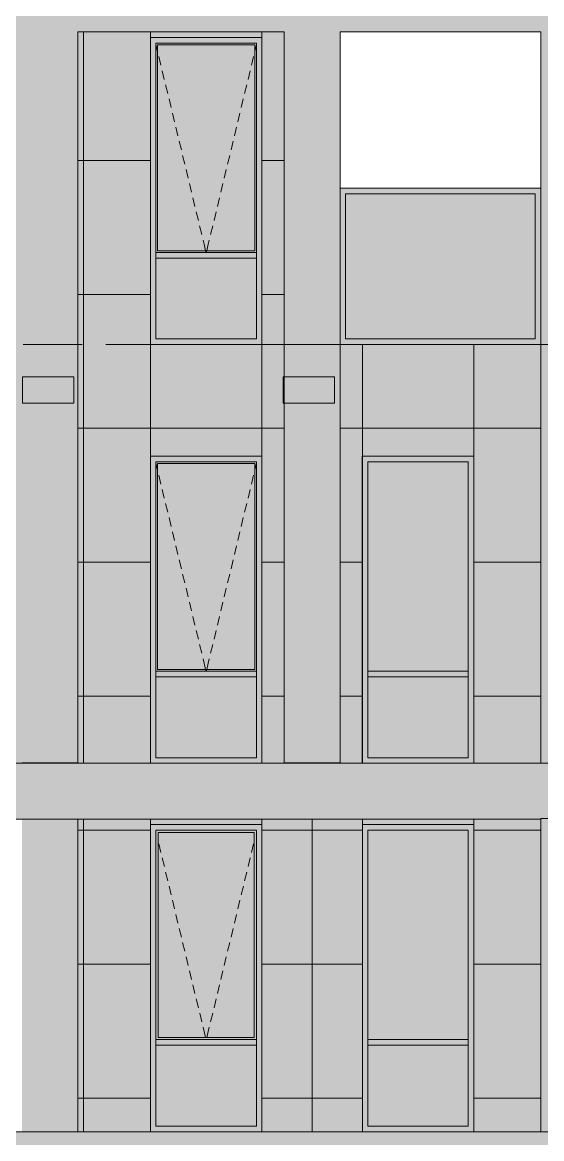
# Model space of a CAD drawing. Header units: millimetres. Extents: x 1499747 to 4230374, y -28481 to 441852.
# Drawn here: x 4063793 to 4068450, y 397066 to 407064 of the extents above; entities that cross this region are included whole.
import ezdxf

# ---------------------------------------------------------------- set-up
doc = ezdxf.new("R2010")
doc.units = ezdxf.units.MM
doc.header["$MEASUREMENT"] = 0
doc.layers.add('Чертеж и Рисунок', color=7, linetype='Continuous')

msp = doc.modelspace()

# ---------------------------------------------------------------- hatches: boundary and pattern name
at = {"layer": 'Чертеж и Рисунок', "linetype": 'Continuous', "lineweight": 0, "true_color": 0xbc9a89}
for points in [[(4054941.97443, 406978.46218), (4068441.89505, 406978.46218), (4068441.89505, 407478.46295), (4054941.97443, 407478.46295)], [(4068441.89505, 407478.46295), (4068441.89505, 399933.01142), (4068941.89582, 399933.01142), (4068941.89582, 407478.46295)], [(4063791.98795, 406978.46218), (4063791.98795, 400433.01218), (4064291.98871, 400433.01218), (4064291.98871, 406978.46218)], [(4066141.89154, 406978.46218), (4066141.89154, 400433.01218), (4066641.8923, 400433.01218), (4066641.8923, 406978.46218)], [(4054441.97367, 399933.01142), (4054441.97367, 399928.41141), (4068441.89505, 399928.41141), (4068441.89505, 400428.41218), (4054941.97443, 400428.41218), (4054941.97443, 399933.01142)]]:
    msp.add_hatch(color=33, dxfattribs=at).paths.add_polyline_path(points)
at = {"layer": 'Чертеж и Рисунок', "linetype": 'Continuous', "lineweight": 0, "true_color": 0x868d8e}
h = msp.add_hatch(color=252, dxfattribs=at)
h.paths.add_polyline_path([(4054941.97443, 400428.41218), (4055541.97544, 400428.41218), (4055541.97544, 403178.45628), (4056541.9768, 403178.45628), (4056541.9768, 400428.41218), (4057441.97832, 400428.41218), (4057441.97832, 403178.45628), (4058441.97987, 403178.45628), (4058441.97987, 400428.41218), (4060241.98251, 400428.41218), (4060241.98251, 403178.45628), (4061241.98406, 403178.45628), (4061241.98406, 400428.41218), (4062141.98538, 400428.41218), (4062141.98538, 403178.45628), (4063141.98693, 403178.45628), (4063141.98693, 400428.41218), (4064941.88979, 400428.41218), (4064941.88979, 403178.45628), (4065941.89115, 403178.45628), (4065941.89115, 400428.41218), (4066841.79269, 400428.41218), (4066841.79269, 403178.45628), (4067841.79404, 403178.45628), (4067841.79404, 400428.41218), (4068441.79505, 400428.41218), (4068441.79505, 404178.45784), (4066641.8924, 404178.45784), (4066641.8924, 400433.01217), (4066141.89162, 400433.01217), (4066141.89162, 404178.45784), (4066141.89162, 406978.46223), (4064291.98864, 406978.46223), (4064291.98864, 400433.01217), (4063791.98786, 400433.01217), (4063791.98786, 406978.46223), (4061941.98511, 406978.46223), (4061941.98511, 400433.01217), (4061441.98433, 400433.01217), (4061441.98433, 406978.46223), (4059591.98158, 406978.46223), (4059591.98158, 400433.01217), (4059091.9808, 400433.01217), (4059091.9808, 406978.46223), (4057241.97784, 406978.46223), (4057241.97784, 400433.01217), (4056741.97727, 400433.01217), (4056741.97727, 406978.46223), (4054941.97443, 406978.46223)])
h.paths.add_polyline_path([(4055541.97544, 404178.45784), (4055541.97544, 406928.46211), (4056541.9768, 406928.46211), (4056541.9768, 404178.45784)], flags=0)
h.paths.add_polyline_path([(4057441.97832, 404178.45784), (4057441.97832, 406928.46211), (4058441.97987, 406928.46211), (4058441.97987, 404178.45784)], flags=0)
h.paths.add_polyline_path([(4061241.98406, 404178.45784), (4060241.98251, 404178.45784), (4060241.98251, 406928.46211), (4061241.98406, 406928.46211)], flags=0)
h.paths.add_polyline_path([(4063141.98693, 404178.45784), (4062141.98538, 404178.45784), (4062141.98538, 406928.46211), (4063141.98693, 406928.46211)], flags=0)
h.paths.add_polyline_path([(4064941.88979, 404178.45784), (4064941.88979, 406928.46211), (4065941.89115, 406928.46211), (4065941.89115, 404178.45784)], flags=0)
at = {"layer": 'Чертеж и Рисунок', "linetype": 'Continuous', "lineweight": 0, "true_color": 0x2e2e2e}
for points in [[(4065441.89047, 406928.46211), (4064941.88971, 406928.46211), (4064991.88978, 406878.46203), (4065441.89047, 406878.46203)], [(4064941.88971, 406578.46157), (4064991.88978, 406578.46157), (4064991.88978, 406878.46203), (4064941.88971, 406928.46211)], [(4065441.89047, 406878.46203), (4065891.89116, 406878.46203), (4065941.89123, 406928.45211), (4065941.89123, 406928.46211), (4065441.89047, 406928.46211)], [(4065891.89116, 406578.46157), (4065941.89123, 406578.46157), (4065941.89123, 406928.45211), (4065891.89116, 406878.46203)], [(4064941.88971, 405178.45943), (4064991.88978, 405178.45943), (4064991.88978, 406578.46157), (4064941.88971, 406578.46157)], [(4065891.89116, 405178.45943), (4065941.89123, 405178.45943), (4065941.89123, 406578.46157), (4065891.89116, 406578.46157)], [(4066641.8923, 405578.46004), (4066641.8923, 404178.45791), (4066691.89238, 404228.45798), (4066691.89238, 405528.45997)], [(4068441.89505, 405578.46004), (4066641.8923, 405578.46004), (4066691.89238, 405528.45997), (4068391.89498, 405528.45997)], [(4068441.89505, 405578.46004), (4068391.89498, 405528.45997), (4068391.89498, 404228.45798), (4068441.89505, 404178.45791)], [(4064941.88971, 404978.45913), (4064991.88978, 404978.45913), (4064991.88978, 405178.45943), (4064941.88971, 405178.45943)], [(4065891.89116, 404978.45913), (4065941.89123, 404978.45913), (4065941.89123, 405178.45943), (4065891.89116, 405178.45943)], [(4064941.88971, 404978.45913), (4064941.88971, 404178.45791), (4064991.88978, 404228.45798), (4064991.88978, 404978.45913)], [(4064991.88978, 405003.45917), (4064991.88978, 404953.45909), (4065441.89047, 404953.45909), (4065441.89047, 405003.45917)], [(4065441.89047, 405003.45917), (4065441.89047, 404953.45909), (4065891.89116, 404953.45909), (4065891.89116, 405003.45917)], [(4065891.89116, 404228.45798), (4065941.89123, 404178.47791), (4065941.89123, 404978.45913), (4065891.89116, 404978.45913)], [(4064991.88978, 404228.45798), (4064941.88971, 404178.45791), (4065441.89047, 404178.45791), (4065441.89047, 404228.45798)], [(4065891.89116, 404228.45798), (4065441.89047, 404228.45798), (4065441.89047, 404178.45791), (4065941.89123, 404178.45791), (4065941.89123, 404178.47791)], [(4066641.8923, 404178.45791), (4068441.89505, 404178.45791), (4068391.89498, 404228.45798), (4066691.89238, 404228.45798)], [(4064941.88971, 403178.45638), (4064991.88978, 403128.4563), (4065441.89047, 403128.4563), (4065441.89047, 403178.45638)], [(4064941.88971, 402828.45584), (4064991.88978, 402828.45584), (4064991.88978, 403128.4563), (4064941.88971, 403178.45638)], [(4065441.89047, 403128.4563), (4065891.89116, 403128.4563), (4065941.89123, 403178.44638), (4065941.89123, 403178.45638), (4065441.89047, 403178.45638)], [(4065891.89116, 402828.45584), (4065941.89123, 402828.45584), (4065941.89123, 403178.44638), (4065891.89116, 403128.4563)], [(4067341.89337, 403178.45638), (4066841.89261, 403178.45638), (4066891.89269, 403128.4563), (4067341.89337, 403128.4563)], [(4066841.89261, 402828.45584), (4066891.89269, 402828.45584), (4066891.89269, 403128.4563), (4066841.89261, 403178.45638)], [(4067341.89337, 403128.4563), (4067791.89406, 403128.4563), (4067841.79414, 403178.44638), (4067841.79414, 403178.45638), (4067341.89337, 403178.45638)], [(4067841.79414, 403178.44638), (4067791.89406, 403128.4563), (4067791.89406, 402828.45584), (4067841.79414, 402828.45584)], [(4064941.88971, 401428.4137), (4064991.88978, 401428.4137), (4064991.88978, 402828.45584), (4064941.88971, 402828.45584)], [(4065891.89116, 401428.4137), (4065941.89123, 401428.4137), (4065941.89123, 402828.45584), (4065891.89116, 402828.45584)], [(4066841.89261, 401428.4137), (4066891.89269, 401428.4137), (4066891.89269, 402828.45584), (4066841.89261, 402828.45584)], [(4067841.79414, 402828.45584), (4067791.89406, 402828.45584), (4067791.89406, 401428.4137), (4067841.79414, 401428.4137)], [(4064941.88971, 401228.4134), (4064991.88978, 401228.4134), (4064991.88978, 401428.4137), (4064941.88971, 401428.4137)], [(4065891.89116, 401228.4134), (4065941.89123, 401228.4134), (4065941.89123, 401428.4137), (4065891.89116, 401428.4137)], [(4066841.89261, 401228.4134), (4066891.89269, 401228.4134), (4066891.89269, 401428.4137), (4066841.89261, 401428.4137)], [(4067841.79414, 401428.4137), (4067791.89406, 401428.4137), (4067791.89406, 401228.4134), (4067841.79414, 401228.4134)], [(4064991.88978, 401203.41336), (4065441.89047, 401203.41336), (4065441.89047, 401253.41344), (4064991.88978, 401253.41344)], [(4065441.89047, 401253.41344), (4065441.89047, 401203.41336), (4065891.89116, 401203.41336), (4065891.89116, 401253.41344)], [(4066891.89269, 401203.41336), (4067341.89337, 401203.41336), (4067341.89337, 401253.41344), (4066891.89269, 401253.41344)], [(4067341.89337, 401253.41344), (4067341.89337, 401203.41336), (4067791.89406, 401203.41336), (4067791.89406, 401253.41344)], [(4064941.88971, 401228.4134), (4064941.88971, 400428.41218), (4064991.88978, 400478.41225), (4064991.88978, 401228.4134)], [(4065891.89116, 400478.41225), (4065941.89123, 400428.51218), (4065941.89123, 401228.4134), (4065891.89116, 401228.4134)], [(4066841.89261, 401228.4134), (4066841.89261, 400428.41218), (4066891.89269, 400478.41225), (4066891.89269, 401228.4134)], [(4067791.89406, 401228.4134), (4067791.89406, 400478.41225), (4067841.79414, 400428.51218), (4067841.79414, 401228.4134)], [(4064941.88971, 400428.41218), (4065441.89047, 400428.41218), (4065441.89047, 400478.41225), (4064991.88978, 400478.41225)], [(4065891.89116, 400478.41225), (4065441.89047, 400478.41225), (4065441.89047, 400428.41218), (4065941.89123, 400428.41218), (4065941.89123, 400428.51218)], [(4067341.89337, 400428.41218), (4067341.89337, 400478.41225), (4066891.89269, 400478.41225), (4066841.89261, 400428.41218)], [(4067791.89406, 400478.41225), (4067341.89337, 400478.41225), (4067341.89337, 400428.41218), (4067841.79414, 400428.41218), (4067841.79414, 400428.51218)], [(4064941.98971, 399528.4108), (4064991.98978, 399528.4108), (4064991.98978, 399828.41126), (4064941.98971, 399878.41134)], [(4065441.99047, 399878.41134), (4064941.98971, 399878.41134), (4064991.98978, 399828.41126), (4065441.99047, 399828.41126)], [(4065441.99047, 399878.41134), (4065441.99047, 399828.41126), (4065891.99116, 399828.41126), (4065941.99124, 399878.41134)], [(4065941.99124, 399528.4108), (4065941.99124, 399878.41134), (4065891.99116, 399828.41126), (4065891.99116, 399528.4108)], [(4067341.89337, 399878.41134), (4066841.89261, 399878.41134), (4066891.89269, 399828.41126), (4067341.89337, 399828.41126)], [(4066841.89261, 399528.4108), (4066891.89269, 399528.4108), (4066891.89269, 399828.41126), (4066841.89261, 399878.41134)], [(4067341.89337, 399878.41134), (4067341.89337, 399828.41126), (4067791.89406, 399828.41126), (4067841.89414, 399878.41134)], [(4067841.89414, 399528.4108), (4067841.89414, 399878.41134), (4067791.89406, 399828.41126), (4067791.89406, 399528.4108)], [(4064941.98971, 398128.40866), (4064991.98978, 398128.40866), (4064991.98978, 399528.4108), (4064941.98971, 399528.4108)], [(4065941.99124, 398128.40866), (4065941.99124, 399528.4108), (4065891.99116, 399528.4108), (4065891.99116, 398128.40866)], [(4066841.89261, 398128.40866), (4066891.89269, 398128.40866), (4066891.89269, 399528.4108), (4066841.89261, 399528.4108)], [(4067841.89414, 398128.40866), (4067841.89414, 399528.4108), (4067791.89406, 399528.4108), (4067791.89406, 398128.40866)], [(4064941.98971, 397928.40836), (4064991.98978, 397928.40836), (4064991.98978, 398128.40866), (4064941.98971, 398128.40866)], [(4065941.99124, 397928.40836), (4065941.99124, 398128.40866), (4065891.99116, 398128.40866), (4065891.99116, 397928.40836)], [(4066841.89261, 397928.40836), (4066891.89269, 397928.40836), (4066891.89269, 398128.40866), (4066841.89261, 398128.40866)], [(4067841.89414, 397928.40836), (4067841.89414, 398128.40866), (4067791.89406, 398128.40866), (4067791.89406, 397928.40836)], [(4064991.98978, 397953.40839), (4064991.98978, 397903.40832), (4065441.99047, 397903.40832), (4065441.99047, 397953.40839)], [(4065441.99047, 397953.40839), (4065441.99047, 397903.40832), (4065891.99116, 397903.40832), (4065891.99116, 397953.40839)], [(4066891.89269, 397903.40832), (4067341.89337, 397903.40832), (4067341.89337, 397953.40839), (4066891.89269, 397953.40839)], [(4067341.89337, 397953.40839), (4067341.89337, 397903.40832), (4067791.89406, 397903.40832), (4067791.89406, 397953.40839)], [(4064941.98971, 397928.40836), (4064941.98971, 397128.40713), (4064991.98978, 397178.40721), (4064991.98978, 397928.40836)], [(4065941.99124, 397928.40836), (4065891.99116, 397928.40836), (4065891.99116, 397178.40721), (4065941.99124, 397128.40713)], [(4066841.89261, 397928.40836), (4066841.89261, 397128.40713), (4066891.89269, 397178.40721), (4066891.89269, 397928.40836)], [(4067841.89414, 397928.40836), (4067791.89406, 397928.40836), (4067791.89406, 397178.40721), (4067841.89414, 397128.40713)], [(4064941.98971, 397128.40713), (4065441.99047, 397128.40713), (4065441.99047, 397178.40721), (4064991.98978, 397178.40721)], [(4065441.99047, 397128.40713), (4065941.99124, 397128.40713), (4065891.99116, 397178.40721), (4065441.99047, 397178.40721)], [(4067341.89337, 397128.40713), (4067341.89337, 397178.40721), (4066891.89269, 397178.40721), (4066841.89261, 397128.40713)], [(4067341.89337, 397128.40713), (4067841.89414, 397128.40713), (4067791.89406, 397178.40721), (4067341.89337, 397178.40721)]]:
    msp.add_hatch(color=250, dxfattribs=at).paths.add_polyline_path(points)
at = {"layer": 'Чертеж и Рисунок', "linetype": 'Continuous', "lineweight": 0, "true_color": 0xf7fdff}
for points in [[(4064991.88978, 406878.46203), (4064991.88978, 405178.45943), (4064991.88978, 405003.45917), (4065006.88981, 405018.45919), (4065006.88981, 406863.46201)], [(4064991.88978, 406878.46203), (4065006.88981, 406863.46201), (4065876.89114, 406863.46201), (4065891.89116, 406878.46203)], [(4065876.89114, 406863.46201), (4065876.89114, 405018.45919), (4065891.89116, 405003.45917), (4065891.89116, 405178.45943), (4065891.89116, 406578.46157), (4065891.89116, 406878.46203)], [(4065006.88981, 405018.45919), (4064991.88978, 405003.45917), (4065891.89116, 405003.45917), (4065876.89114, 405018.45919)], [(4064991.88978, 403128.4563), (4064991.88978, 401428.4137), (4064991.88978, 401253.41344), (4065006.88981, 401268.41346), (4065006.88981, 403113.45628)], [(4065891.89116, 403128.4563), (4064991.88978, 403128.4563), (4065006.88981, 403113.45628), (4065876.89114, 403113.45628)], [(4065891.89116, 403128.4563), (4065876.89114, 403113.45628), (4065876.89114, 401268.41346), (4065891.89116, 401253.41344), (4065891.89116, 401428.4137)], [(4065006.88981, 401268.41346), (4064991.88978, 401253.41344), (4065891.89116, 401253.41344), (4065876.89114, 401268.41346)], [(4064991.98978, 399828.41126), (4064991.98978, 397953.40839), (4065011.98981, 397973.40843), (4065011.98981, 399808.41123)], [(4065891.99116, 399828.41126), (4064991.98978, 399828.41126), (4065011.98981, 399808.41123), (4065871.99113, 399808.41123)], [(4065891.99116, 397953.40839), (4065891.99116, 399828.41126), (4065871.99113, 399808.41123), (4065871.99113, 397973.40843)], [(4064991.98978, 397953.40839), (4065891.99116, 397953.40839), (4065871.99113, 397973.40843), (4065011.98981, 397973.40843)]]:
    msp.add_hatch(color=7, dxfattribs=at).paths.add_polyline_path(points)
at = {"layer": 'Чертеж и Рисунок', "linetype": 'Continuous', "lineweight": 0, "true_color": 0x84adf9}
for points in [[(4065006.88981, 406863.46201), (4065006.88981, 405018.45919), (4065876.89114, 405018.45919), (4065876.89114, 406863.46201)], [(4066691.89238, 405528.45997), (4066691.89238, 404228.45798), (4068391.89498, 404228.45798), (4068391.89498, 405528.45997)], [(4064991.88978, 404228.45798), (4065891.89116, 404228.45798), (4065891.89116, 404953.45909), (4064991.88978, 404953.45909)], [(4066891.89269, 401253.41344), (4067791.89406, 401253.41344), (4067791.89406, 402828.45584), (4067791.89406, 403128.4563), (4066891.89269, 403128.4563)], [(4065006.88981, 401268.41346), (4065876.89114, 401268.41346), (4065876.89114, 403113.45628), (4065006.88981, 403113.45628)], [(4064991.88978, 400478.41225), (4065891.89116, 400478.41225), (4065891.89116, 401203.41336), (4064991.88978, 401203.41336)], [(4066891.89269, 401203.41336), (4066891.89269, 400478.41225), (4067791.89406, 400478.41225), (4067791.89406, 401203.41336)], [(4065011.98981, 399808.41123), (4065011.98981, 397973.40843), (4065871.99113, 397973.40843), (4065871.99113, 399808.41123)], [(4066891.89269, 397953.40839), (4067791.89406, 397953.40839), (4067791.89406, 398128.40866), (4067791.89406, 399828.41126), (4066891.89269, 399828.41126)], [(4064991.98978, 397903.40832), (4064991.98978, 397178.40721), (4065891.99116, 397178.40721), (4065891.99116, 397903.40832)], [(4066891.89269, 397903.40832), (4066891.89269, 397178.40721), (4067791.89406, 397178.40721), (4067791.89406, 397903.40832)]]:
    msp.add_hatch(color=161, dxfattribs=at).paths.add_polyline_path(points)
at = {"layer": 'Чертеж и Рисунок', "linetype": 'Continuous', "lineweight": 0, "true_color": 0x7f7f7f}
msp.add_hatch(color=8, dxfattribs=at).paths.add_polyline_path([(4068441.79505, 404178.45791), (4068441.79505, 404018.45766), (4068441.89505, 404018.45766), (4068441.89505, 404178.45791)])
at = {"layer": 'Чертеж и Рисунок', "linetype": 'Continuous', "lineweight": 0, "true_color": 0x606060}
for points in [[(4068441.89505, 404018.45766), (4068441.79505, 404018.45766), (4068441.79505, 400428.41218), (4068441.89505, 400428.41218)], [(4066841.79261, 401278.41347), (4066841.79261, 400428.41218), (4066841.89261, 400428.41218), (4066841.89261, 401278.41347)]]:
    msp.add_hatch(color=251, dxfattribs=at).paths.add_polyline_path(points)
at = {"layer": 'Чертеж и Рисунок', "linetype": 'Continuous', "lineweight": 0, "true_color": 0xffffff}
for points in [[(4063794.88795, 403653.5071), (4064256.68866, 403653.5071), (4064256.68866, 403889.22746), (4063794.88795, 403889.22746)], [(4066131.09152, 403653.5071), (4066592.99223, 403653.5071), (4066592.99223, 403889.22746), (4066131.09152, 403889.22746)], [(4068441.89505, 399933.01142), (4068441.89505, 373528.37108), (4068941.89582, 373528.37108), (4068941.89582, 399933.01142)], [(4063791.98795, 397128.40713), (4064291.98871, 397128.40713), (4064291.98871, 399928.41141), (4063791.98795, 399928.41141)], [(4064291.98871, 399928.41141), (4064291.98871, 397128.40713), (4064941.98971, 397128.40713), (4064941.98971, 399878.41134), (4065941.99124, 399878.41134), (4065941.99124, 397128.40713), (4066841.89261, 397128.40713), (4066841.89261, 399878.41134), (4067841.89414, 399878.41134), (4067841.89414, 397128.40713), (4068441.89505, 397128.40713), (4068441.89505, 399928.41141)], [(4054441.97367, 397128.40713), (4054441.97367, 396628.40637), (4068441.89505, 396628.40637), (4068441.89505, 397128.40713)]]:
    msp.add_hatch(color=7, dxfattribs=at).paths.add_polyline_path(points)

# ---------------------------------------------------------------- linework, layer by layer
at = {"layer": 'Чертеж и Рисунок', "color": 7, "linetype": 'Continuous', "lineweight": 5}
for points in [[(4064291.98871, 406978.46218), (4066141.89154, 406978.46218)], [(4064291.98871, 400433.01218), (4064291.98871, 406978.46218)], [(4064941.88971, 406578.46157), (4064941.88971, 406928.46211)], [(4064941.88971, 406928.46211), (4065941.89123, 406928.46211)], [(4064941.88971, 404178.45791), (4064941.88971, 406928.46211)], [(4065941.89123, 406928.46211), (4065941.89123, 404178.45791)], [(4066141.89154, 400433.01218), (4066141.89154, 406978.46218)], [(4066141.89154, 404178.45791), (4066141.89154, 406978.46218)], [(4066641.8923, 406978.46218), (4068441.89505, 406978.46218)], [(4066641.8923, 400433.01218), (4066641.8923, 406978.46218)], [(4068441.89505, 400428.41218), (4068441.89505, 406978.46218)], [(4064991.88978, 406878.46203), (4065441.89047, 406878.46203)], [(4064991.88978, 406578.46157), (4064991.88978, 406878.46203)], [(4065876.89114, 406863.46201), (4065006.88981, 406863.46201)], [(4065006.88981, 406863.46201), (4065006.88981, 405018.45919)], [(4065441.89047, 406878.46203), (4065891.89116, 406878.46203)], [(4065876.89114, 405018.45919), (4065876.89114, 406863.46201)], [(4065891.89116, 406578.46157), (4065891.89116, 406878.46203)], [(4064941.88971, 405178.45943), (4064941.88971, 406578.46157)], [(4064991.88978, 405178.45943), (4064991.88978, 406578.46157)], [(4065891.89116, 405178.45943), (4065891.89116, 406578.46157)], [(4068441.89505, 405578.46004), (4066641.8923, 405578.46004)], [(4066691.89238, 404228.45798), (4066691.89238, 405528.45997)], [(4068391.89498, 405528.45997), (4066691.89238, 405528.45997)], [(4068391.89498, 404228.45798), (4068391.89498, 405528.45997)], [(4064941.88971, 404978.45913), (4064941.88971, 405178.45943)], [(4064991.88978, 405003.45917), (4064991.88978, 405178.45943)], [(4065891.89116, 405003.45917), (4065891.89116, 405178.45943)], [(4064941.88971, 404178.45791), (4064941.88971, 404978.45913)], [(4065441.89047, 405003.45917), (4064991.88978, 405003.45917)], [(4064991.88978, 404978.45913), (4064991.88978, 405003.45917)], [(4064991.88978, 404953.45909), (4064991.88978, 404978.45913)], [(4065441.89047, 404953.45909), (4064991.88978, 404953.45909)], [(4064991.88978, 404228.45798), (4064991.88978, 404953.45909)], [(4065006.88981, 405018.45919), (4065876.89114, 405018.45919)], [(4065891.89116, 405003.45917), (4065441.89047, 405003.45917)], [(4065891.89116, 404953.45909), (4065441.89047, 404953.45909)], [(4065891.89116, 404978.45913), (4065891.89116, 405003.45917)], [(4065891.89116, 404953.45909), (4065891.89116, 404978.45913)], [(4065891.89116, 404228.45798), (4065891.89116, 404953.45909)], [(4065441.89047, 404228.45798), (4064991.88978, 404228.45798)], [(4065891.89116, 404228.45798), (4065441.89047, 404228.45798)], [(4068391.89498, 404228.45798), (4066691.89238, 404228.45798)], [(4077731.30925, 404178.45791), (4064666.98929, 404178.45791)], [(4076263.807, 404178.45791), (4064666.98929, 404178.45791)], [(4065941.89123, 404178.45791), (4064941.88971, 404178.45791)], [(4068441.79505, 404178.45791), (4066641.8923, 404178.45791)], [(4068441.79505, 400428.41218), (4068441.79505, 404178.45791)], [(4063794.88795, 403653.5071), (4063794.88795, 403889.22746)], [(4063794.88795, 403889.22746), (4064256.68866, 403889.22746)], [(4064256.68866, 403889.22746), (4064256.68866, 403653.5071)], [(4066131.09152, 403653.5071), (4066131.09152, 403889.22746)], [(4066131.09152, 403889.22746), (4066592.99223, 403889.22746)], [(4066592.99223, 403889.22746), (4066592.99223, 403653.5071)], [(4064256.68866, 403653.5071), (4063794.88795, 403653.5071)], [(4066592.99223, 403653.5071), (4066131.09152, 403653.5071)], [(4064941.88971, 402828.45584), (4064941.88971, 403178.45638)], [(4064941.88971, 403178.45638), (4065941.89123, 403178.45638)], [(4064941.88971, 400428.41218), (4064941.88971, 403178.45638)], [(4064991.88978, 403128.4563), (4065441.89047, 403128.4563)], [(4064991.88978, 402828.45584), (4064991.88978, 403128.4563)], [(4065441.89047, 403128.4563), (4065891.89116, 403128.4563)], [(4065891.89116, 402828.45584), (4065891.89116, 403128.4563)], [(4065941.89123, 403178.45638), (4065941.89123, 400428.41218)], [(4066841.79261, 403178.45638), (4067841.79414, 403178.45638)], [(4066841.79261, 400428.41218), (4066841.79261, 403178.45638)], [(4066841.89261, 402828.45584), (4066841.89261, 403178.45638)], [(4066891.89269, 403128.4563), (4067341.89337, 403128.4563)], [(4066891.89269, 402828.45584), (4066891.89269, 403128.4563)], [(4067341.89337, 403128.4563), (4067791.89406, 403128.4563)], [(4067791.89406, 402828.45584), (4067791.89406, 403128.4563)], [(4067841.79414, 403178.45638), (4067841.79414, 400428.41218)], [(4065876.89114, 403113.45628), (4065006.88981, 403113.45628)], [(4065006.88981, 403113.45628), (4065006.88981, 401268.41346)], [(4065876.89114, 401268.41346), (4065876.89114, 403113.45628)], [(4064941.88971, 401428.4137), (4064941.88971, 402828.45584)], [(4064991.88978, 401428.4137), (4064991.88978, 402828.45584)], [(4065891.89116, 401428.4137), (4065891.89116, 402828.45584)], [(4066841.89261, 401428.4137), (4066841.89261, 402828.45584)], [(4066891.89269, 401428.4137), (4066891.89269, 402828.45584)], [(4067791.89406, 401428.4137), (4067791.89406, 402828.45584)], [(4064941.88971, 401228.4134), (4064941.88971, 401428.4137)], [(4064991.88978, 401253.41344), (4064991.88978, 401428.4137)], [(4065891.89116, 401253.41344), (4065891.89116, 401428.4137)], [(4066841.89261, 401228.4134), (4066841.89261, 401428.4137)], [(4066891.89269, 401253.41344), (4066891.89269, 401428.4137)], [(4067791.89406, 401253.41344), (4067791.89406, 401428.4137)], [(4065441.89047, 401253.41344), (4064991.88978, 401253.41344)], [(4064991.88978, 401228.4134), (4064991.88978, 401253.41344)], [(4065006.88981, 401268.41346), (4065876.89114, 401268.41346)], [(4065891.89116, 401253.41344), (4065441.89047, 401253.41344)], [(4065891.89116, 401228.4134), (4065891.89116, 401253.41344)], [(4067341.89337, 401253.41344), (4066891.89269, 401253.41344)], [(4066891.89269, 401228.4134), (4066891.89269, 401253.41344)], [(4067791.89406, 401253.41344), (4067341.89337, 401253.41344)], [(4067791.89406, 401228.4134), (4067791.89406, 401253.41344)], [(4064941.88971, 400428.41218), (4064941.88971, 401228.4134)], [(4064991.88978, 401203.41336), (4064991.88978, 401228.4134)], [(4065441.89047, 401203.41336), (4064991.88978, 401203.41336)], [(4064991.88978, 400478.41225), (4064991.88978, 401203.41336)], [(4065891.89116, 401203.41336), (4065441.89047, 401203.41336)], [(4065891.89116, 401203.41336), (4065891.89116, 401228.4134)], [(4065891.89116, 400478.41225), (4065891.89116, 401203.41336)], [(4066841.89261, 400428.41218), (4066841.89261, 401228.4134)], [(4066891.89269, 401203.41336), (4066891.89269, 401228.4134)], [(4067341.89337, 401203.41336), (4066891.89269, 401203.41336)], [(4066891.89269, 400478.41225), (4066891.89269, 401203.41336)], [(4067791.89406, 401203.41336), (4067341.89337, 401203.41336)], [(4067791.89406, 401203.41336), (4067791.89406, 401228.4134)], [(4067791.89406, 400478.41225), (4067791.89406, 401203.41336)], [(4063791.98795, 400433.01218), (4064291.98871, 400433.01218)], [(4065441.89047, 400478.41225), (4064991.88978, 400478.41225)], [(4065891.89116, 400478.41225), (4065441.89047, 400478.41225)], [(4066141.89154, 400433.01218), (4066641.8923, 400433.01218)], [(4067341.89337, 400478.41225), (4066891.89269, 400478.41225)], [(4067791.89406, 400478.41225), (4067341.89337, 400478.41225)], [(4054941.97443, 400428.41218), (4068441.89505, 400428.41218)], [(4068441.89505, 399928.41141), (4068441.89505, 399933.01142)], [(4068441.89505, 399933.01142), (4068941.89582, 399933.01142)], [(4068441.89505, 399928.41141), (4068441.89505, 399933.01142)], [(4054441.97367, 399928.41141), (4068441.89505, 399928.41141)], [(4064291.98871, 397128.40713), (4064291.98871, 399928.41141)], [(4064941.98971, 397128.40713), (4064941.98971, 399878.41134)], [(4064941.98971, 399878.41134), (4065941.99124, 399878.41134)], [(4066841.89261, 399878.41134), (4067841.89414, 399878.41134)], [(4067841.89414, 399878.41134), (4067841.89414, 397128.40713)], [(4068441.89505, 397128.40713), (4068441.89505, 399928.41141)], [(4064991.98978, 399528.4108), (4064991.98978, 399828.41126)], [(4064991.98978, 399828.41126), (4065441.99047, 399828.41126)], [(4065011.98981, 399808.41123), (4065011.98981, 397973.40843)], [(4065871.99113, 399808.41123), (4065011.98981, 399808.41123)], [(4065441.99047, 399828.41126), (4065891.99116, 399828.41126)], [(4065871.99113, 397973.40843), (4065871.99113, 399808.41123)], [(4065891.99116, 399528.4108), (4065891.99116, 399828.41126)], [(4066891.89269, 399828.41126), (4067341.89337, 399828.41126)], [(4066891.89269, 399528.4108), (4066891.89269, 399828.41126)], [(4067341.89337, 399828.41126), (4067791.89406, 399828.41126)], [(4067791.89406, 399528.4108), (4067791.89406, 399828.41126)], [(4064991.98978, 398128.40866), (4064991.98978, 399528.4108)], [(4065891.99116, 398128.40866), (4065891.99116, 399528.4108)], [(4066891.89269, 398128.40866), (4066891.89269, 399528.4108)], [(4067791.89406, 398128.40866), (4067791.89406, 399528.4108)], [(4064991.98978, 397953.40839), (4064991.98978, 398128.40866)], [(4065891.99116, 397953.40839), (4065891.99116, 398128.40866)], [(4066891.89269, 397953.40839), (4066891.89269, 398128.40866)], [(4067791.89406, 397953.40839), (4067791.89406, 398128.40866)], [(4064991.98978, 397928.40836), (4064991.98978, 397953.40839)], [(4065441.99047, 397953.40839), (4064991.98978, 397953.40839)], [(4065011.98981, 397973.40843), (4065871.99113, 397973.40843)], [(4065891.99116, 397953.40839), (4065441.99047, 397953.40839)], [(4065891.99116, 397928.40836), (4065891.99116, 397953.40839)], [(4067341.89337, 397953.40839), (4066891.89269, 397953.40839)], [(4066891.89269, 397928.40836), (4066891.89269, 397953.40839)], [(4067791.89406, 397953.40839), (4067341.89337, 397953.40839)], [(4067791.89406, 397928.40836), (4067791.89406, 397953.40839)], [(4064991.98978, 397903.40832), (4064991.98978, 397928.40836)], [(4064991.98978, 397178.40721), (4064991.98978, 397903.40832)], [(4065441.99047, 397903.40832), (4064991.98978, 397903.40832)], [(4065891.99116, 397903.40832), (4065441.99047, 397903.40832)], [(4065891.99116, 397903.40832), (4065891.99116, 397928.40836)], [(4065891.99116, 397178.40721), (4065891.99116, 397903.40832)], [(4066891.89269, 397903.40832), (4066891.89269, 397928.40836)], [(4067341.89337, 397903.40832), (4066891.89269, 397903.40832)], [(4066891.89269, 397178.40721), (4066891.89269, 397903.40832)], [(4067791.89406, 397903.40832), (4067341.89337, 397903.40832)], [(4067791.89406, 397903.40832), (4067791.89406, 397928.40836)], [(4067791.89406, 397178.40721), (4067791.89406, 397903.40832)], [(4065441.99047, 397178.40721), (4064991.98978, 397178.40721)], [(4065891.99116, 397178.40721), (4065441.99047, 397178.40721)], [(4067341.89337, 397178.40721), (4066891.89269, 397178.40721)], [(4067791.89406, 397178.40721), (4067341.89337, 397178.40721)], [(4054441.97367, 397128.40713), (4068441.89505, 397128.40713)]]:
    msp.add_lwpolyline(points, dxfattribs=at)
at = {"layer": 'Чертеж и Рисунок', "color": 253, "linetype": 'Continuous', "lineweight": 5, "true_color": 0xaaaaaa}
for points in [[(4064341.88879, 406973.87218), (4064341.88879, 400428.41218)], [(4064941.88971, 406973.87218), (4064941.88971, 400428.41218)], [(4065941.89123, 406973.87218), (4065941.89123, 400428.41218)], [(4068441.89505, 406973.87218), (4068441.89505, 400428.41218)], [(4064941.98971, 405828.02043), (4064291.98871, 405828.02043)], [(4065941.99124, 405828.02043), (4066141.99154, 405828.02043)], [(4064941.98971, 404628.01859), (4064291.98871, 404628.01859)], [(4065941.99124, 404628.01859), (4066141.99154, 404628.01859)], [(4066841.89261, 404178.45791), (4066841.89261, 400428.41218)], [(4067841.89414, 404178.45791), (4067841.89414, 400428.41218)], [(4066141.99154, 403428.01676), (4064291.98871, 403428.01676)], [(4068441.99505, 403428.01676), (4066641.9923, 403428.01676)], [(4064941.68971, 402228.01493), (4064291.98871, 402228.01493)], [(4065941.99124, 402228.01493), (4066142.29154, 402228.01493)], [(4066841.99261, 402228.01493), (4066641.6923, 402228.01493)], [(4068441.99505, 402228.01493), (4067841.99414, 402228.01493)], [(4064942.18971, 401028.01309), (4064291.98871, 401028.01309)], [(4066141.99154, 401028.01309), (4065941.89123, 401028.01309)], [(4066842.29261, 401028.01309), (4066641.9923, 401028.01309)], [(4068441.99505, 401028.01309), (4067841.89414, 401028.01309)], [(4064341.78879, 399928.41141), (4064341.78879, 397128.40713)], [(4064941.98971, 399928.41141), (4064941.98971, 397128.40713)], [(4065941.99124, 399928.41141), (4065941.99124, 397128.40713)], [(4066391.99192, 399928.41141), (4066391.99192, 397128.40713)], [(4066841.89261, 399928.41141), (4066841.89261, 397128.40713)], [(4067841.99414, 399928.41141), (4067841.99414, 397128.40713)], [(4064291.98871, 399828.01126), (4064941.98971, 399828.01126)], [(4065941.99124, 399828.01126), (4066841.89261, 399828.01126)], [(4066841.89261, 399828.01126), (4066841.99261, 399828.01126)], [(4067841.99414, 399828.01126), (4068441.89505, 399828.01126)], [(4064291.98871, 398628.00943), (4064941.98971, 398628.00943)], [(4065941.99124, 398628.00943), (4066841.89261, 398628.00943)], [(4066841.89261, 398628.00943), (4066841.99261, 398628.00943)], [(4067841.99414, 398628.00943), (4068441.89505, 398628.00943)], [(4064291.98871, 397428.00759), (4064941.98971, 397428.00759)], [(4065941.99124, 397428.00759), (4066841.89261, 397428.00759)], [(4066841.89261, 397428.00759), (4066841.99261, 397428.00759)], [(4067841.99414, 397428.00759), (4068441.89505, 397428.00759)]]:
    msp.add_lwpolyline(points, dxfattribs=at)
at = {"layer": 'Чертеж и Рисунок', "color": 23, "linetype": 'Continuous', "lineweight": 5, "true_color": 0xbf8080}
for points in [[(4064991.88978, 406862.75201), (4065005.6898, 406805.70192)], [(4065891.89116, 406862.75201), (4065878.19114, 406805.70192)], [(4065017.38982, 406757.09184), (4065036.18985, 406679.33173)], [(4065866.39112, 406757.09184), (4065847.69109, 406679.33173)], [(4065047.88987, 406630.72165), (4065066.6899, 406552.95153)], [(4065835.89107, 406630.72165), (4065817.19104, 406552.95153)], [(4065078.38992, 406504.35146), (4065097.18994, 406426.58134)], [(4065805.39103, 406504.35146), (4065786.591, 406426.58134)], [(4065108.88996, 406377.98127), (4065127.68999, 406300.21115)], [(4065774.89098, 406377.98127), (4065756.09095, 406300.21115)], [(4065139.39001, 406251.61107), (4065158.19004, 406173.84095)], [(4065744.39093, 406251.61107), (4065725.5909, 406173.84095)], [(4065169.89006, 406125.24088), (4065188.69008, 406047.47076)], [(4065713.89089, 406125.24088), (4065695.09086, 406047.47076)], [(4065200.4901, 405998.87069), (4065219.19013, 405921.10057)], [(4065683.39084, 405998.87069), (4065664.59081, 405921.10057)], [(4065230.99015, 405872.50049), (4065249.69018, 405794.73037)], [(4065652.89079, 405872.50049), (4065634.09076, 405794.73037)], [(4065261.4902, 405746.1303), (4065280.19022, 405668.36018)], [(4065622.39075, 405746.1303), (4065603.59072, 405668.36018)], [(4065291.99024, 405619.76011), (4065310.69027, 405541.98999)], [(4065591.8907, 405619.76011), (4065573.09067, 405541.98999)], [(4065322.49029, 405493.37991), (4065341.19032, 405415.6198)], [(4065561.39065, 405493.37991), (4065542.59062, 405415.6198)], [(4065352.99034, 405367.00972), (4065371.69036, 405289.2496)], [(4065530.89061, 405367.00972), (4065512.09058, 405289.2496)], [(4065383.49038, 405240.63953), (4065402.19041, 405162.87941)], [(4065500.39056, 405240.63953), (4065481.59053, 405162.87941)], [(4065413.99043, 405114.26934), (4065423.19044, 405076.22928)], [(4065423.19044, 405076.22928), (4065437.09046, 405018.45919)], [(4065460.6905, 405076.22928), (4065446.79048, 405018.45919)], [(4065469.89051, 405114.26934), (4065460.6905, 405076.22928)], [(4065437.09046, 405018.45919), (4065440.69047, 405003.45917)], [(4065446.79048, 405018.45919), (4065443.09047, 405003.45917)], [(4064991.88978, 403112.74628), (4065005.6898, 403055.69619)], [(4065891.89116, 403112.74628), (4065878.19114, 403055.69619)], [(4065017.38982, 403007.08612), (4065036.18985, 402929.326)], [(4065866.39112, 403007.08612), (4065847.69109, 402929.326)], [(4065047.88987, 402880.71592), (4065066.6899, 402802.9458)], [(4065835.89107, 402880.71592), (4065817.19104, 402802.9458)], [(4065078.38992, 402754.34573), (4065097.18994, 402676.57561)], [(4065805.39103, 402754.34573), (4065786.591, 402676.57561)], [(4065108.88996, 402627.97554), (4065127.68999, 402550.20542)], [(4065774.89098, 402627.97554), (4065756.09095, 402550.20542)], [(4065139.39001, 402501.61534), (4065158.19004, 402423.81522)], [(4065744.39093, 402501.61534), (4065725.5909, 402423.81522)], [(4065169.89006, 402375.21515), (4065188.69008, 402297.51503)], [(4065713.89089, 402375.21515), (4065695.09086, 402297.51503)], [(4065200.4901, 402248.81496), (4065219.19013, 402171.11484)], [(4065683.39084, 402248.81496), (4065664.59081, 402171.11484)], [(4065230.99015, 402122.51476), (4065249.69018, 402044.71465)], [(4065652.89079, 402122.51476), (4065634.09076, 402044.71465)], [(4065261.4902, 401996.11457), (4065280.19022, 401918.31445)], [(4065622.39075, 401996.11457), (4065603.59072, 401918.31445)], [(4065291.99024, 401869.71438), (4065310.69027, 401792.01426)], [(4065591.8907, 401869.71438), (4065573.09067, 401792.01426)], [(4065322.49029, 401743.41419), (4065341.19032, 401665.61407)], [(4065561.39065, 401743.41419), (4065542.59062, 401665.61407)], [(4065352.99034, 401617.01399), (4065371.69036, 401539.21387)], [(4065530.89061, 401617.01399), (4065512.09058, 401539.21387)], [(4065383.49038, 401490.6138), (4065402.19041, 401412.91368)], [(4065500.39056, 401490.6138), (4065481.59053, 401412.91368)], [(4065413.99043, 401364.31361), (4065423.19044, 401326.21355)], [(4065469.89051, 401364.31361), (4065460.6905, 401326.21355)], [(4065423.19044, 401326.21355), (4065437.09046, 401268.41346)], [(4065437.09046, 401268.41346), (4065440.69047, 401253.41344)], [(4065446.79048, 401268.41346), (4065443.09047, 401253.41344)], [(4065460.6905, 401326.21355), (4065446.79048, 401268.41346)], [(4065017.48982, 399707.11107), (4065036.28985, 399629.31096)], [(4065866.49112, 399707.11107), (4065847.79109, 399629.31096)], [(4065047.98987, 399580.71088), (4065066.7899, 399502.91076)], [(4065835.99107, 399580.71088), (4065817.29104, 399502.91076)], [(4065078.48992, 399454.31069), (4065097.28994, 399376.61057)], [(4065805.49103, 399454.31069), (4065786.791, 399376.61057)], [(4065109.08996, 399328.01049), (4065127.78999, 399250.21038)], [(4065774.99098, 399328.01049), (4065756.29095, 399250.21038)], [(4065139.59001, 399201.6103), (4065158.29004, 399123.81018)], [(4065744.49093, 399201.6103), (4065725.7909, 399123.81018)], [(4065170.09006, 399075.21011), (4065188.79008, 398997.50999)], [(4065713.99089, 399075.21011), (4065695.19086, 398997.50999)], [(4065200.5901, 398948.80992), (4065219.29013, 398871.1098)], [(4065683.49084, 398948.80992), (4065664.69081, 398871.1098)], [(4065231.09015, 398822.50972), (4065249.79018, 398744.7096)], [(4065652.99079, 398822.50972), (4065634.19076, 398744.7096)], [(4065261.5902, 398696.10953), (4065280.29022, 398618.30941)], [(4065622.49075, 398696.10953), (4065603.69072, 398618.30941)], [(4065292.09024, 398569.70934), (4065310.79027, 398492.00922)], [(4065591.9907, 398569.70934), (4065573.19067, 398492.00922)], [(4065322.59029, 398443.40914), (4065341.29032, 398365.60902)], [(4065561.49065, 398443.40914), (4065542.69063, 398365.60902)], [(4065353.09034, 398317.00895), (4065371.79036, 398239.20883)], [(4065530.99061, 398317.00895), (4065512.19058, 398239.20883)], [(4065383.59038, 398190.60876), (4065402.39041, 398112.90864)], [(4065500.49056, 398190.60876), (4065481.69053, 398112.90864)], [(4065414.09043, 398064.30856), (4065423.29044, 398026.20851)], [(4065469.99051, 398064.30856), (4065460.7905, 398026.20851)], [(4065423.29044, 398026.20851), (4065435.99046, 397973.40843)], [(4065460.7905, 398026.20851), (4065448.09048, 397973.40843)]]:
    msp.add_lwpolyline(points, dxfattribs=at)
at = {"layer": 'Чертеж и Рисунок', "color": 1, "linetype": 'Continuous', "lineweight": 0}
for points in [[(4063800.48796, 404178.45791), (4064329.68877, 404178.45791)], [(4064541.3891, 404178.45791), (4064682.48931, 404178.45791)], [(4064894.18963, 404178.45791), (4065423.29044, 404178.45791)], [(4065634.99077, 404178.45791), (4065776.09098, 404178.45791)], [(4065987.79131, 404178.45791), (4066516.89211, 404178.45791)], [(4066728.59244, 404178.45791), (4066869.69265, 404178.45791)], [(4067081.39298, 404178.45791), (4067610.49378, 404178.45791)], [(4067822.19411, 404178.45791), (4067963.29432, 404178.45791)], [(4068174.99465, 404178.45791), (4068704.19546, 404178.45791)], [(4063800.48796, 400428.41218), (4064329.68877, 400428.41218)], [(4064541.3891, 400428.41218), (4064682.48931, 400428.41218)], [(4064894.18963, 400428.41218), (4065423.29044, 400428.41218)], [(4065634.99077, 400428.41218), (4065776.09098, 400428.41218)], [(4065987.79131, 400428.41218), (4066516.89211, 400428.41218)], [(4066728.59244, 400428.41218), (4066869.69265, 400428.41218)], [(4067081.39298, 400428.41218), (4067610.49378, 400428.41218)], [(4067822.19411, 400428.41218), (4067963.29432, 400428.41218)], [(4068174.99465, 400428.41218), (4068704.19546, 400428.41218)], [(4063800.48796, 397128.40713), (4064329.68877, 397128.40713)], [(4064541.3891, 397128.40713), (4064682.48931, 397128.40713)], [(4064894.18963, 397128.40713), (4065423.29044, 397128.40713)], [(4065634.99077, 397128.40713), (4065776.09098, 397128.40713)], [(4065987.79131, 397128.40713), (4066516.89211, 397128.40713)], [(4066728.59244, 397128.40713), (4066869.69265, 397128.40713)], [(4067081.39298, 397128.40713), (4067610.49378, 397128.40713)], [(4067822.19411, 397128.40713), (4067963.29432, 397128.40713)], [(4068174.99465, 397128.40713), (4068704.19546, 397128.40713)]]:
    msp.add_lwpolyline(points, dxfattribs=at)

doc.saveas('drawing.dxf')
